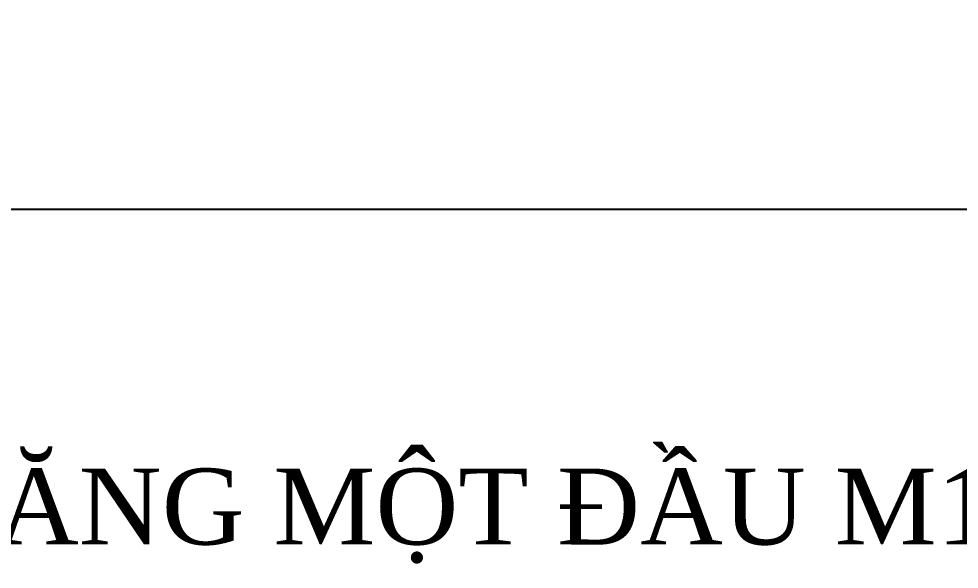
# Model space of a CAD drawing. Header units: millimetres. Extents: x 5654510 to 5731940, y 588357 to 647777.
# Drawn here: x 5697564 to 5699345, y 624989 to 626032 of the extents above; entities that cross this region are included whole.
import ezdxf

# ---------------------------------------------------------------- set-up
doc = ezdxf.new("R2010")
doc.units = ezdxf.units.MM
doc.header["$LTSCALE"] = 120
doc.header["$MEASUREMENT"] = 0
doc.layers.get('Defpoints').update_dxf_attribs({"lineweight": 0})
doc.layers.add('dim1', color=2, linetype='Continuous', lineweight=5)
doc.layers.add('DO', color=1, linetype='Continuous')
doc.styles.get("Standard").update_dxf_attribs({"font": 'VHELVCN.TTF'})
doc.styles.add('Times New Roman', font='times.ttf')
doc.dimstyles.new('ISO-25', dxfattribs={"dimtxt": 0.1, "dimasz": 2.5, "dimexe": 1.251, "dimexo": 0.6255, "dimtad": 1, "dimdec": 1, "dimlfac": 0.75, "dimrnd": 1, "dimtxsty": 'Standard', "dimcen": 2.5, "dimadec": 0, "dimazin": 0, "dimtfac": 1, "dimtdec": 1, "dimtmove": 0, "dimatfit": 3, "dimfxl": 1, "dimarcsym": 0})

# ---------------------------------------------------------------- blocks, each defined once
blk = doc.blocks.new('_Oblique')
at = {"color": 0, "lineweight": -2}
blk.add_line((-0.5, -0.5), (0.5, 0.5), dxfattribs=at)
blk = doc.blocks.new('*D39')
at = {"layer": 'Defpoints', "color": 0}
for p in [(5699772.8, 626525.8), (5697531.8, 626229.9), (5699772.8, 625671.6)]:
    blk.add_point(p, dxfattribs=at)
at = {"layer": 'dim1', "color": 0, "lineweight": -2}
for p, q in [((5699772.8, 626525.2), (5699772.8, 625670.3)), ((5697531.8, 626229.3), (5697531.8, 625670.3)), ((5697531.8, 625671.6), (5699772.8, 625671.6))]:
    blk.add_line(p, q, dxfattribs=at)
at = {"layer": 'dim1', "color": 0, "lineweight": -2, "xscale": 20, "yscale": 20, "zscale": 20, "rotation": 180}
blk.add_blockref('_Oblique', (5697531.8, 625671.6), dxfattribs=at)
at = {"layer": 'dim1', "color": 0, "lineweight": -2, "xscale": 20, "yscale": 20, "zscale": 20}
blk.add_blockref('_Oblique', (5699772.8, 625671.6), dxfattribs=at)
at = {"layer": 'dim1', "color": 0, "insert": (5698652.3, 625672.3), "char_height": 0.1, "attachment_point": 5}
blk.add_mtext('250', dxfattribs=at)

msp = doc.modelspace()

# ---------------------------------------------------------------- texts
at = {"layer": 'DO', "style": 'Times New Roman'}
msp.add_text('BULON VEN RĂNG MỘT ÐẦU M16-250(300)', height=144, dxfattribs=at).set_placement((5696070.51, 625036.07))

# ---------------------------------------------------------------- dimensions: what is measured, and where the dimension line sits
at = {"layer": 'dim1'}
dim = msp.add_linear_dim(base=(5699772.81, 625671.59), p1=(5697531.81, 626229.94), p2=(5699772.81, 626525.82), text='250', dimstyle='ISO-25', override={"dimasz": 20, "dimlfac": 0.5, "dimpost": '0<>m', "dimblk1": 'Oblique', "dimblk2": 'Oblique', "dimsah": 1}, dxfattribs=at)
dim.commit()
dim.dimension.update_dxf_attribs({"geometry": '*D39', "text_midpoint": (5698652.31, 625672.26)})

doc.saveas('drawing.dxf')
